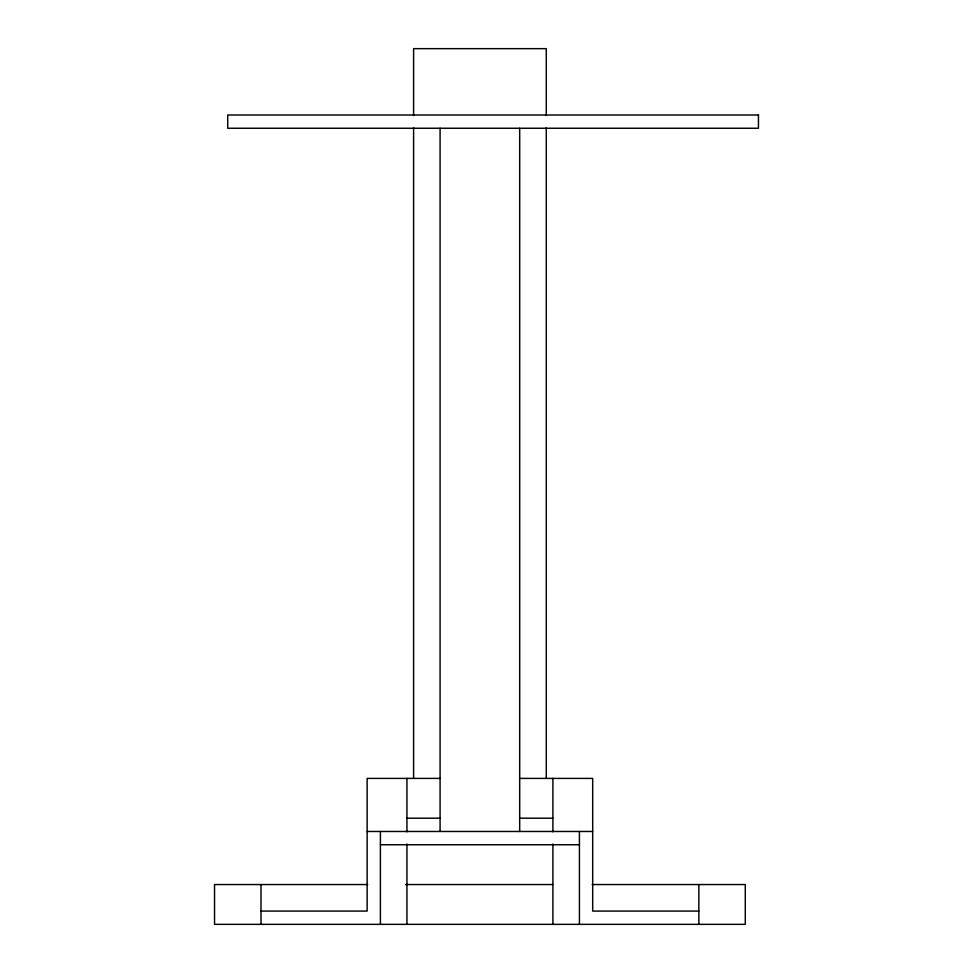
<?xml version="1.0" encoding="UTF-8"?>
<svg xmlns="http://www.w3.org/2000/svg" width="973" height="973" viewBox="0 0 973 973"><rect width="100%" height="100%" fill="white"/><g stroke="black" fill="none" stroke-linecap="round" stroke-linejoin="round"><path stroke-width="1.46" d="M440.161 778.4L367.137 778.4L367.137 911.081L260.995 911.081M519.473 778.4L592.691 778.4L592.691 911.081L698.845 911.081M406.945 818.208L440.039 818.208M519.789 818.208L552.895 818.208M367.137 831.477L592.691 831.477M380.407 844.746L579.422 844.746M367.709 884.542L214.547 884.542L214.547 924.35L745.282 924.35L745.282 884.542L592.131 884.542M405.619 884.542L552.7 884.542M698.845 884.542L698.845 924.35M579.422 831.477L579.422 924.35M552.895 778.4L552.895 831.854M552.895 843.98L552.895 924.35M546.279 115.544L546.279 48.65L413.598 48.65L413.598 115.544M546.279 127.706L546.279 778.4M519.691 128.254L519.691 831.477M440.088 128.254L440.088 831.477M413.598 127.706L413.598 778.4M406.945 778.4L406.945 831.854M406.945 843.98L406.945 924.35M380.407 831.477L380.407 924.35M260.995 884.542L260.995 924.35M758.454 114.996L227.718 114.996L227.718 128.254L758.454 128.254L758.454 114.996"/></g></svg>
